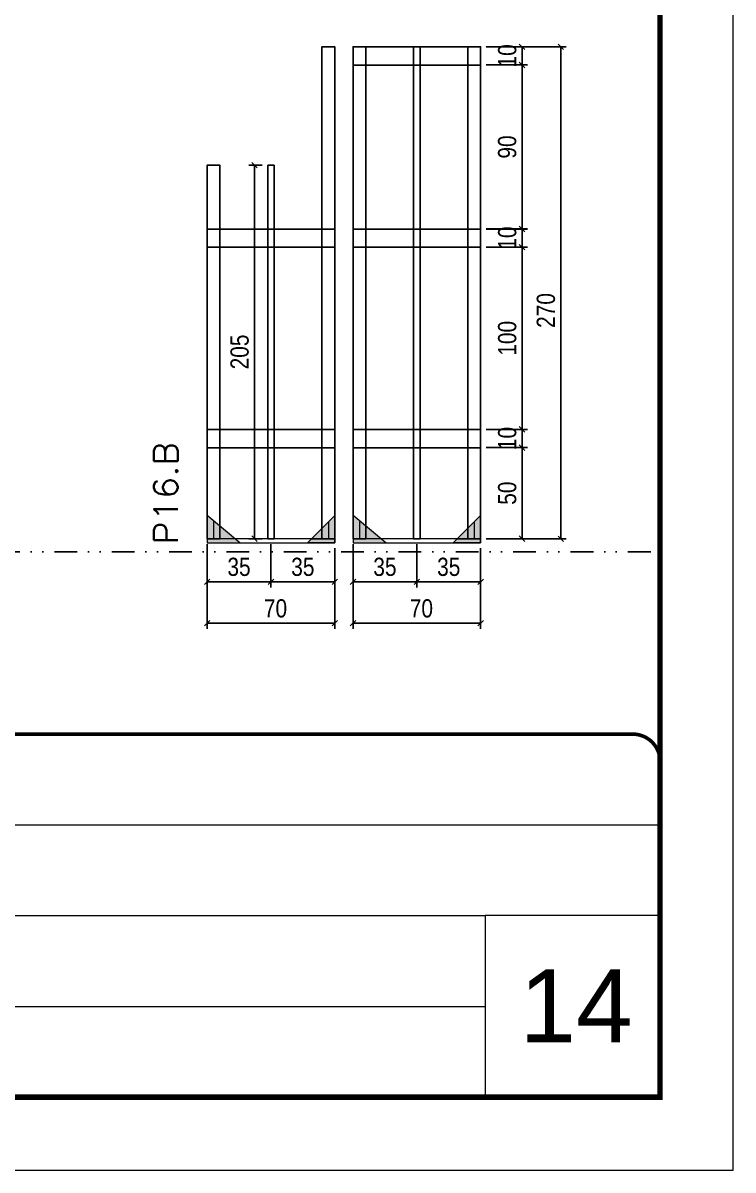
# Model space of a CAD drawing. Extents: x 14400 to 27878, y -21631 to 6985.
# Drawn here: x 17108 to 17497, y 2489 to 3119 of the extents above; entities that cross this region are included whole.
import ezdxf

# ---------------------------------------------------------------- set-up
doc = ezdxf.new("R2010")
doc.units = 0
for name, pattern in [('CONTINUO', [0]), ('DASHED', [0.75, 0.5, -0.25]), ('DIVIDE2', [0.625, 0.25, -0.125, 0, -0.125, 0, -0.125]), ('HIDDEN', [0.375, 0.25, -0.125])]:
    doc.linetypes.add(name, pattern=pattern)
for name, color, linetype, lineweight in [('CARIMBO', 255, 'Continuous', 9), ('Folhas', 255, 'Continuous', 9), ('Madeira', 126, 'Continuous', 18), ('Sarr 2.2x7', 40, 'Continuous', 9), ('SARRAFO DE PRESSAO', 251, 'DASHED', 9), ('Texto Seção', 7, 'Continuous', 15)]:
    doc.layers.add(name, color=color, linetype=linetype, lineweight=lineweight)
for name, color, linetype in [('COTA', 241, 'Continuous'), ('Nível', 160, 'Continuous'), ('SARR_2.2x10', 60, 'Continuous'), ('SARR_3.5x7', 81, 'Continuous'), ('SARR_7x7', 40, 'Continuous')]:
    doc.layers.add(name, color=color, linetype=linetype)
doc.styles.add('ARIAL', font='arial.ttf')
doc.styles.add('COTA TECNICA', font='techl___.ttf', dxfattribs={"height": 10})
doc.styles.add('REGUA-120', font='ROMANS.shx', dxfattribs={"height": 15})
doc.dimstyles.new('PAINEL', dxfattribs={"dimtxt": 10, "dimasz": 3, "dimexe": 3, "dimexo": 3, "dimgap": 3, "dimtad": 1, "dimdec": 1, "dimzin": 12, "dimdsep": 46, "dimtxsty": 'COTA TECNICA', "dimblk1": 'OBLIQUE', "dimblk2": 'OBLIQUE', "dimsah": 1, "dimcen": 0.9, "dimclrd": 4, "dimclre": 4, "dimclrt": 240, "dimadec": 1, "dimazin": 3, "dimtfac": 1, "dimtdec": 1, "dimtmove": 0, "dimatfit": 3, "dimfxl": 1, "dimtolj": 1, "dimtzin": 12, "dimarcsym": 0})

# ---------------------------------------------------------------- blocks, each defined once
blk = doc.blocks.new('9999999999')
at = {"color": 30, "linetype": 'CONTINUO'}
for p, q in [((98564.56, 34379.64), (99583.98, 34379.64)), ((98564.56, 34329.83), (99487.98, 34329.83)), ((99583.98, 34329.83), (99487.98, 34329.83)), ((99487.98, 34329.83), (99487.98, 34230.21)), ((98564.56, 34280.02), (99487.98, 34280.02))]:
    blk.add_line(p, q, dxfattribs=at)
at = {"color": 30, "linetype": 'CONTINUO', "const_width": 2}
blk.add_lwpolyline([(99583.98, 34230.21), (99583.98, 34414.45, 0.414214), (99568.98, 34429.45), (98228.98, 34429.45, 0.414214), (98213.98, 34414.45), (98213.98, 34245.21, 0.414214), (98228.98, 34230.21), (99583.98, 34230.21)], format="xyb", dxfattribs=at)
at = {"layer": 'Folhas'}
blk.add_lwpolyline([(98138.98, 34190.21), (99623.98, 34190.21), (99623.98, 35240.21), (98138.98, 35240.21)], close=True, dxfattribs=at)
at = {"layer": 'Folhas', "color": 30, "const_width": 3}
blk.add_lwpolyline([(98213.98, 34230.21), (99583.98, 34230.21), (99583.98, 35200.21), (98213.98, 35200.21)], close=True, dxfattribs=at)
blk = doc.blocks.new('_Oblique')
at = {"color": 0, "linetype": 'ByBlock', "lineweight": -2}
blk.add_line((-0.5, -0.5), (0.5, 0.5), dxfattribs=at)
blk = doc.blocks.new('*D6343')
at = {"layer": 'COTA', "color": 4, "lineweight": -2, "transparency": 16777216}
for p, q in [((17358.58, 2830.29), (17358.58, 2786.11)), ((17288.58, 2817.29), (17288.58, 2786.11)), ((17358.58, 2789.11), (17288.58, 2789.11))]:
    blk.add_line(p, q, dxfattribs=at)
at = {"layer": 'Defpoints', "color": 0, "transparency": 16777216}
for p in [(17358.58, 2833.29), (17288.58, 2820.29), (17288.58, 2789.11)]:
    blk.add_point(p, dxfattribs=at)
at = {"layer": 'COTA', "color": 4, "lineweight": -2, "transparency": 16777216, "xscale": 3, "yscale": 3, "zscale": 3, "rotation": 180}
blk.add_blockref('_Oblique', (17288.58, 2789.11), dxfattribs=at)
at = {"layer": 'COTA', "color": 4, "lineweight": -2, "transparency": 16777216, "xscale": 3, "yscale": 3, "zscale": 3}
blk.add_blockref('_Oblique', (17358.58, 2789.11), dxfattribs=at)
at = {"layer": 'COTA', "color": 240, "transparency": 16777216, "insert": (17326.08, 2797.21), "char_height": 10, "attachment_point": 5, "style": 'COTA TECNICA'}
blk.add_mtext('\\A1;70', dxfattribs=at)
blk = doc.blocks.new('*D6344')
at = {"layer": 'COTA', "color": 4, "lineweight": -2, "transparency": 16777216}
for p, q in [((17361.58, 2885.49), (17384.28, 2885.49)), ((17381.28, 2835.49), (17381.28, 2885.49)), ((17361.58, 2835.49), (17384.28, 2835.49))]:
    blk.add_line(p, q, dxfattribs=at)
at = {"layer": 'Defpoints', "color": 0, "transparency": 16777216}
for p in [(17358.58, 2885.49), (17381.28, 2885.49), (17358.58, 2835.49)]:
    blk.add_point(p, dxfattribs=at)
at = {"layer": 'COTA', "color": 4, "lineweight": -2, "transparency": 16777216, "xscale": 3, "yscale": 3, "zscale": 3}
for p, rotation in [((17381.28, 2885.49), 90), ((17381.28, 2835.49), 270)]:
    blk.add_blockref('_Oblique', p, dxfattribs=dict(at, rotation=rotation))
at = {"layer": 'COTA', "color": 240, "transparency": 16777216, "insert": (17373.17, 2860.49), "char_height": 10, "attachment_point": 5, "rotation": 90, "style": 'COTA TECNICA'}
blk.add_mtext('\\A1;50', dxfattribs=at)
blk = doc.blocks.new('*D6345')
at = {"layer": 'COTA', "color": 4, "lineweight": -2, "transparency": 16777216}
for p, q in [((17361.58, 2895.49), (17384.28, 2895.49)), ((17381.28, 2885.49), (17381.28, 2895.49)), ((17361.58, 2885.49), (17384.28, 2885.49))]:
    blk.add_line(p, q, dxfattribs=at)
at = {"layer": 'Defpoints', "color": 0, "transparency": 16777216}
for p in [(17358.58, 2895.49), (17381.28, 2895.49), (17358.58, 2885.49)]:
    blk.add_point(p, dxfattribs=at)
at = {"layer": 'COTA', "color": 4, "lineweight": -2, "transparency": 16777216, "xscale": 3, "yscale": 3, "zscale": 3}
for p, rotation in [((17381.28, 2895.49), 90), ((17381.28, 2885.49), 270)]:
    blk.add_blockref('_Oblique', p, dxfattribs=dict(at, rotation=rotation))
at = {"layer": 'COTA', "color": 240, "transparency": 16777216, "insert": (17373.18, 2890.49), "char_height": 10, "attachment_point": 5, "rotation": 90, "style": 'COTA TECNICA'}
blk.add_mtext('\\A1;10', dxfattribs=at)
blk = doc.blocks.new('*D6346')
at = {"layer": 'COTA', "color": 4, "lineweight": -2, "transparency": 16777216}
for p, q in [((17361.58, 2995.49), (17384.28, 2995.49)), ((17381.28, 2895.49), (17381.28, 2995.49)), ((17361.58, 2895.49), (17384.28, 2895.49))]:
    blk.add_line(p, q, dxfattribs=at)
at = {"layer": 'Defpoints', "color": 0, "transparency": 16777216}
for p in [(17358.58, 2995.49), (17381.28, 2995.49), (17358.58, 2895.49)]:
    blk.add_point(p, dxfattribs=at)
at = {"layer": 'COTA', "color": 4, "lineweight": -2, "transparency": 16777216, "xscale": 3, "yscale": 3, "zscale": 3}
for p, rotation in [((17381.28, 2995.49), 90), ((17381.28, 2895.49), 270)]:
    blk.add_blockref('_Oblique', p, dxfattribs=dict(at, rotation=rotation))
at = {"layer": 'COTA', "color": 240, "transparency": 16777216, "insert": (17373.18, 2945.49), "char_height": 10, "attachment_point": 5, "rotation": 90, "style": 'COTA TECNICA'}
blk.add_mtext('\\A1;100', dxfattribs=at)
blk = doc.blocks.new('*D6347')
at = {"layer": 'COTA', "color": 4, "lineweight": -2, "transparency": 16777216}
for p, q in [((17361.58, 3005.49), (17384.28, 3005.49)), ((17381.28, 2995.49), (17381.28, 3005.49)), ((17361.58, 2995.49), (17384.28, 2995.49))]:
    blk.add_line(p, q, dxfattribs=at)
at = {"layer": 'Defpoints', "color": 0, "transparency": 16777216}
for p in [(17358.58, 3005.49), (17381.28, 3005.49), (17358.58, 2995.49)]:
    blk.add_point(p, dxfattribs=at)
at = {"layer": 'COTA', "color": 4, "lineweight": -2, "transparency": 16777216, "xscale": 3, "yscale": 3, "zscale": 3}
for p, rotation in [((17381.28, 3005.49), 90), ((17381.28, 2995.49), 270)]:
    blk.add_blockref('_Oblique', p, dxfattribs=dict(at, rotation=rotation))
at = {"layer": 'COTA', "color": 240, "transparency": 16777216, "insert": (17373.18, 3000.49), "char_height": 10, "attachment_point": 5, "rotation": 90, "style": 'COTA TECNICA'}
blk.add_mtext('\\A1;10', dxfattribs=at)
blk = doc.blocks.new('*D6348')
at = {"layer": 'COTA', "color": 4, "lineweight": -2, "transparency": 16777216}
for p, q in [((17361.58, 3105.45), (17405.5, 3105.45)), ((17402.5, 2835.45), (17402.5, 3105.45)), ((17361.58, 2835.45), (17405.5, 2835.45))]:
    blk.add_line(p, q, dxfattribs=at)
at = {"layer": 'Defpoints', "color": 0, "transparency": 16777216}
for p in [(17358.58, 3105.45), (17402.5, 3105.45), (17358.58, 2835.45)]:
    blk.add_point(p, dxfattribs=at)
at = {"layer": 'COTA', "color": 4, "lineweight": -2, "transparency": 16777216, "xscale": 3, "yscale": 3, "zscale": 3}
for p, rotation in [((17402.5, 3105.45), 90), ((17402.5, 2835.45), 270)]:
    blk.add_blockref('_Oblique', p, dxfattribs=dict(at, rotation=rotation))
at = {"layer": 'COTA', "color": 240, "transparency": 16777216, "insert": (17394.39, 2960.75), "char_height": 10, "attachment_point": 5, "rotation": 90, "style": 'COTA TECNICA'}
blk.add_mtext('\\A1;270', dxfattribs=at)
blk = doc.blocks.new('*D6349')
at = {"layer": 'COTA', "color": 4, "lineweight": -2, "transparency": 16777216}
for p, q in [((17278.58, 2830.29), (17278.58, 2786.11)), ((17208.58, 2817.29), (17208.58, 2786.11)), ((17278.58, 2789.11), (17208.58, 2789.11))]:
    blk.add_line(p, q, dxfattribs=at)
at = {"layer": 'Defpoints', "color": 0, "transparency": 16777216}
for p in [(17278.58, 2833.29), (17208.58, 2820.29), (17208.58, 2789.11)]:
    blk.add_point(p, dxfattribs=at)
at = {"layer": 'COTA', "color": 4, "lineweight": -2, "transparency": 16777216, "xscale": 3, "yscale": 3, "zscale": 3, "rotation": 180}
blk.add_blockref('_Oblique', (17208.58, 2789.11), dxfattribs=at)
at = {"layer": 'COTA', "color": 4, "lineweight": -2, "transparency": 16777216, "xscale": 3, "yscale": 3, "zscale": 3}
blk.add_blockref('_Oblique', (17278.58, 2789.11), dxfattribs=at)
at = {"layer": 'COTA', "color": 240, "transparency": 16777216, "insert": (17246.08, 2797.21), "char_height": 10, "attachment_point": 5, "style": 'COTA TECNICA'}
blk.add_mtext('\\A1;70', dxfattribs=at)
blk = doc.blocks.new('*D6350')
at = {"layer": 'COTA', "color": 4, "lineweight": -2, "transparency": 16777216}
for p, q in [((17208.58, 2832.49), (17208.58, 2808.79)), ((17243.58, 2832.49), (17243.58, 2808.79)), ((17243.58, 2811.79), (17208.58, 2811.79))]:
    blk.add_line(p, q, dxfattribs=at)
at = {"layer": 'Defpoints', "color": 0, "transparency": 16777216}
for p in [(17208.58, 2835.49), (17243.58, 2835.49), (17208.58, 2811.79)]:
    blk.add_point(p, dxfattribs=at)
at = {"layer": 'COTA', "color": 4, "lineweight": -2, "transparency": 16777216, "xscale": 3, "yscale": 3, "zscale": 3, "rotation": 180}
blk.add_blockref('_Oblique', (17208.58, 2811.79), dxfattribs=at)
at = {"layer": 'COTA', "color": 4, "lineweight": -2, "transparency": 16777216, "xscale": 3, "yscale": 3, "zscale": 3}
blk.add_blockref('_Oblique', (17243.58, 2811.79), dxfattribs=at)
at = {"layer": 'COTA', "color": 240, "transparency": 16777216, "insert": (17226.08, 2820), "char_height": 10, "attachment_point": 5, "style": 'COTA TECNICA'}
blk.add_mtext('\\A1;35', dxfattribs=at)
blk = doc.blocks.new('*D6351')
at = {"layer": 'COTA', "color": 4, "lineweight": -2, "transparency": 16777216}
for p, q in [((17361.58, 3095.49), (17384.28, 3095.49)), ((17381.28, 3005.45), (17381.28, 3095.49)), ((17361.58, 3005.45), (17384.28, 3005.45))]:
    blk.add_line(p, q, dxfattribs=at)
at = {"layer": 'Defpoints', "color": 0, "transparency": 16777216}
for p in [(17358.58, 3095.49), (17381.28, 3095.49), (17358.58, 3005.45)]:
    blk.add_point(p, dxfattribs=at)
at = {"layer": 'COTA', "color": 4, "lineweight": -2, "transparency": 16777216, "xscale": 3, "yscale": 3, "zscale": 3}
for p, rotation in [((17381.28, 3095.49), 90), ((17381.28, 3005.45), 270)]:
    blk.add_blockref('_Oblique', p, dxfattribs=dict(at, rotation=rotation))
at = {"layer": 'COTA', "color": 240, "transparency": 16777216, "insert": (17373.15, 3050.47), "char_height": 10, "attachment_point": 5, "rotation": 90, "style": 'COTA TECNICA'}
blk.add_mtext('\\A1;90', dxfattribs=at)
blk = doc.blocks.new('*D6352')
at = {"layer": 'COTA', "color": 4, "lineweight": -2, "transparency": 16777216}
for p, q in [((17361.58, 3105.49), (17384.28, 3105.49)), ((17381.28, 3095.49), (17381.28, 3105.49)), ((17361.58, 3095.49), (17384.28, 3095.49))]:
    blk.add_line(p, q, dxfattribs=at)
at = {"layer": 'Defpoints', "color": 0, "transparency": 16777216}
for p in [(17358.58, 3105.49), (17381.28, 3105.49), (17358.58, 3095.49)]:
    blk.add_point(p, dxfattribs=at)
at = {"layer": 'COTA', "color": 4, "lineweight": -2, "transparency": 16777216, "xscale": 3, "yscale": 3, "zscale": 3}
for p, rotation in [((17381.28, 3105.49), 90), ((17381.28, 3095.49), 270)]:
    blk.add_blockref('_Oblique', p, dxfattribs=dict(at, rotation=rotation))
at = {"layer": 'COTA', "color": 240, "transparency": 16777216, "insert": (17373.18, 3100.49), "char_height": 10, "attachment_point": 5, "rotation": 90, "style": 'COTA TECNICA'}
blk.add_mtext('\\A1;10', dxfattribs=at)
blk = doc.blocks.new('*D6353')
at = {"layer": 'COTA', "color": 4, "lineweight": -2, "transparency": 16777216}
for p, q in [((17288.58, 2832.49), (17288.58, 2808.79)), ((17323.58, 2832.49), (17323.58, 2808.79)), ((17323.58, 2811.79), (17288.58, 2811.79))]:
    blk.add_line(p, q, dxfattribs=at)
at = {"layer": 'Defpoints', "color": 0, "transparency": 16777216}
for p in [(17288.58, 2835.49), (17323.58, 2835.49), (17288.58, 2811.79)]:
    blk.add_point(p, dxfattribs=at)
at = {"layer": 'COTA', "color": 4, "lineweight": -2, "transparency": 16777216, "xscale": 3, "yscale": 3, "zscale": 3, "rotation": 180}
blk.add_blockref('_Oblique', (17288.58, 2811.79), dxfattribs=at)
at = {"layer": 'COTA', "color": 4, "lineweight": -2, "transparency": 16777216, "xscale": 3, "yscale": 3, "zscale": 3}
blk.add_blockref('_Oblique', (17323.58, 2811.79), dxfattribs=at)
at = {"layer": 'COTA', "color": 240, "transparency": 16777216, "insert": (17306.08, 2820), "char_height": 10, "attachment_point": 5, "style": 'COTA TECNICA'}
blk.add_mtext('\\A1;35', dxfattribs=at)
blk = doc.blocks.new('*D6354')
at = {"layer": 'COTA', "color": 4, "lineweight": -2, "transparency": 16777216}
for p, q in [((17243.58, 2832.49), (17243.58, 2808.79)), ((17278.58, 2830.29), (17278.58, 2808.79)), ((17243.58, 2811.79), (17278.58, 2811.79))]:
    blk.add_line(p, q, dxfattribs=at)
at = {"layer": 'Defpoints', "color": 0, "transparency": 16777216}
for p in [(17243.58, 2835.49), (17278.58, 2833.29), (17278.58, 2811.79)]:
    blk.add_point(p, dxfattribs=at)
at = {"layer": 'COTA', "color": 4, "lineweight": -2, "transparency": 16777216, "xscale": 3, "yscale": 3, "zscale": 3, "rotation": 180}
blk.add_blockref('_Oblique', (17243.58, 2811.79), dxfattribs=at)
at = {"layer": 'COTA', "color": 4, "lineweight": -2, "transparency": 16777216, "xscale": 3, "yscale": 3, "zscale": 3}
blk.add_blockref('_Oblique', (17278.58, 2811.79), dxfattribs=at)
at = {"layer": 'COTA', "color": 240, "transparency": 16777216, "insert": (17261.08, 2820), "char_height": 10, "attachment_point": 5, "style": 'COTA TECNICA'}
blk.add_mtext('\\A1;35', dxfattribs=at)
blk = doc.blocks.new('*D6355')
at = {"layer": 'COTA', "color": 4, "lineweight": -2, "transparency": 16777216}
for p, q in [((17323.58, 2832.49), (17323.58, 2808.79)), ((17358.58, 2830.29), (17358.58, 2808.79)), ((17323.58, 2811.79), (17358.58, 2811.79))]:
    blk.add_line(p, q, dxfattribs=at)
at = {"layer": 'Defpoints', "color": 0, "transparency": 16777216}
for p in [(17323.58, 2835.49), (17358.58, 2833.29), (17358.58, 2811.79)]:
    blk.add_point(p, dxfattribs=at)
at = {"layer": 'COTA', "color": 4, "lineweight": -2, "transparency": 16777216, "xscale": 3, "yscale": 3, "zscale": 3, "rotation": 180}
blk.add_blockref('_Oblique', (17323.58, 2811.79), dxfattribs=at)
at = {"layer": 'COTA', "color": 4, "lineweight": -2, "transparency": 16777216, "xscale": 3, "yscale": 3, "zscale": 3}
blk.add_blockref('_Oblique', (17358.58, 2811.79), dxfattribs=at)
at = {"layer": 'COTA', "color": 240, "transparency": 16777216, "insert": (17341.08, 2820), "char_height": 10, "attachment_point": 5, "style": 'COTA TECNICA'}
blk.add_mtext('\\A1;35', dxfattribs=at)
blk = doc.blocks.new('*D6356')
at = {"layer": 'COTA', "color": 4, "lineweight": -2, "transparency": 16777216}
for p, q in [((17238.83, 3040.5), (17231.55, 3040.5)), ((17234.55, 3040.5), (17234.55, 2835.49)), ((17238.83, 2835.49), (17231.55, 2835.49))]:
    blk.add_line(p, q, dxfattribs=at)
at = {"layer": 'Defpoints', "color": 0, "transparency": 16777216}
for p in [(17241.83, 3040.5), (17234.55, 2835.49), (17241.83, 2835.49)]:
    blk.add_point(p, dxfattribs=at)
at = {"layer": 'COTA', "color": 4, "lineweight": -2, "transparency": 16777216, "xscale": 3, "yscale": 3, "zscale": 3}
for p, rotation in [((17234.55, 3040.5), 90), ((17234.55, 2835.49), 270)]:
    blk.add_blockref('_Oblique', p, dxfattribs=dict(at, rotation=rotation))
at = {"layer": 'COTA', "color": 240, "transparency": 16777216, "insert": (17226.44, 2937.99), "char_height": 10, "attachment_point": 5, "rotation": 90, "style": 'COTA TECNICA'}
blk.add_mtext('\\A1;205', dxfattribs=at)

msp = doc.modelspace()

# ---------------------------------------------------------------- hatches: boundary and pattern name
at = {"layer": 'Madeira'}
h = msp.add_hatch(color=252, dxfattribs=at)
h.dxf.hatch_style = 2
h.paths.add_polyline_path([(17208.58, 2848.29), (17208.58, 2833.29), (17226.58, 2833.29)])
h = msp.add_hatch(color=252, dxfattribs=at)
h.dxf.hatch_style = 2
h.paths.add_polyline_path([(17278.58, 2848.29), (17278.58, 2833.29), (17263.58, 2833.29)])
h = msp.add_hatch(color=252, dxfattribs=at)
h.dxf.hatch_style = 2
h.paths.add_polyline_path([(17288.58, 2848.29), (17288.58, 2833.29), (17306.58, 2833.29)])
h = msp.add_hatch(color=252, dxfattribs=at)
h.dxf.hatch_style = 2
h.paths.add_polyline_path([(17358.58, 2848.29), (17358.58, 2833.29), (17343.58, 2833.29)])

# ---------------------------------------------------------------- linework, layer by layer
at = {"layer": 'Madeira', "color": 1, "linetype": 'HIDDEN'}
for p, q in [((17212.08, 2844.79), (17212.08, 2835.49)), ((17212.08, 2844.79), (17212.08, 2835.49)), ((17215.58, 2841.28), (17215.58, 2835.49)), ((17275.08, 2844.79), (17275.08, 2835.49)), ((17275.08, 2844.79), (17275.08, 2835.49)), ((17292.08, 2844.79), (17292.08, 2835.49)), ((17292.08, 2844.79), (17292.08, 2835.49)), ((17295.58, 2841.28), (17295.58, 2835.49)), ((17355.08, 2844.79), (17355.08, 2835.49)), ((17355.08, 2844.79), (17355.08, 2835.49)), ((17218.41, 2835.49), (17208.58, 2835.49)), ((17218.41, 2835.49), (17208.58, 2835.49)), ((17224.38, 2835.49), (17208.58, 2835.49)), ((17265.78, 2835.49), (17278.58, 2835.49)), ((17268.75, 2835.49), (17278.58, 2835.49)), ((17268.75, 2835.49), (17278.58, 2835.49)), ((17298.41, 2835.49), (17288.58, 2835.49)), ((17298.41, 2835.49), (17288.58, 2835.49)), ((17304.38, 2835.49), (17288.58, 2835.49)), ((17345.78, 2835.49), (17358.58, 2835.49)), ((17348.75, 2835.49), (17358.58, 2835.49)), ((17348.75, 2835.49), (17358.58, 2835.49))]:
    msp.add_line(p, q, dxfattribs=at)
at = {"layer": 'Madeira'}
for p, q in [((17208.58, 2835.49), (17208.58, 2833.29)), ((17208.58, 2835.49), (17208.58, 2833.29)), ((17208.58, 2835.49), (17208.58, 2833.29)), ((17288.58, 2835.49), (17288.58, 2833.29)), ((17288.58, 2835.49), (17288.58, 2833.29)), ((17288.58, 2835.49), (17288.58, 2833.29))]:
    msp.add_line(p, q, dxfattribs=at)
at = {"layer": 'Madeira', "color": 0}
for points in [[(17208.58, 2848.29), (17208.58, 2833.29), (17226.58, 2833.29), (17208.58, 2848.29)], [(17278.58, 2848.29), (17278.58, 2833.29), (17263.58, 2833.29), (17278.58, 2848.29)], [(17288.58, 2848.29), (17288.58, 2833.29), (17306.58, 2833.29), (17288.58, 2848.29)], [(17358.58, 2848.29), (17358.58, 2833.29), (17343.58, 2833.29), (17358.58, 2848.29)]]:
    msp.add_lwpolyline(points, dxfattribs=at)
at = {"layer": 'Nível', "color": 4, "linetype": 'DIVIDE2', "ltscale": 50}
msp.add_line((16086.97, 2828.29), (17456.97, 2828.29), dxfattribs=at)
at = {"layer": 'Sarr 2.2x7'}
for points in [[(17278.58, 2835.49), (17208.58, 2835.49), (17208.58, 2833.29), (17278.58, 2833.29)], [(17358.58, 2835.49), (17288.58, 2835.49), (17288.58, 2833.29), (17358.58, 2833.29)]]:
    msp.add_lwpolyline(points, close=True, dxfattribs=at)
at = {"layer": 'SARR_2.2x10'}
for points in [[(17288.58, 3105.45), (17358.58, 3105.45), (17358.58, 3095.45), (17288.58, 3095.45)], [(17208.58, 3005.45), (17278.58, 3005.45), (17278.58, 2995.45), (17208.58, 2995.45)], [(17288.58, 3005.45), (17358.58, 3005.45), (17358.58, 2995.45), (17288.58, 2995.45)], [(17208.58, 2895.45), (17278.58, 2895.45), (17278.58, 2885.45), (17208.58, 2885.45)], [(17288.58, 2895.45), (17358.58, 2895.45), (17358.58, 2885.45), (17288.58, 2885.45)]]:
    msp.add_lwpolyline(points, close=True, dxfattribs=at)
at = {"layer": 'SARR_3.5x7'}
for p, q in [((17321.83, 2835.49), (17321.83, 3105.45)), ((17321.83, 3105.45), (17323.58, 3105.45)), ((17325.33, 3105.45), (17323.58, 3105.45)), ((17325.33, 2835.49), (17325.33, 3105.45)), ((17241.83, 2835.49), (17241.83, 3040.5)), ((17241.83, 3040.5), (17243.58, 3040.5)), ((17245.33, 3040.5), (17243.58, 3040.5)), ((17245.33, 2835.49), (17245.33, 3040.5)), ((17241.83, 2835.49), (17243.58, 2835.49)), ((17245.33, 2835.49), (17243.58, 2835.49)), ((17321.83, 2835.49), (17323.58, 2835.49)), ((17325.33, 2835.49), (17323.58, 2835.49))]:
    msp.add_line(p, q, dxfattribs=at)
at = {"layer": 'SARR_7x7'}
for points in [[(17271.58, 2835.49), (17278.58, 2835.49), (17278.58, 3105.45), (17271.58, 3105.45)], [(17288.58, 2835.49), (17295.58, 2835.49), (17295.58, 3105.45), (17288.58, 3105.45)], [(17351.58, 2835.49), (17358.58, 2835.49), (17358.58, 3105.45), (17351.58, 3105.45)], [(17208.58, 2835.49), (17215.58, 2835.49), (17215.58, 3040.5), (17208.58, 3040.5)]]:
    msp.add_lwpolyline(points, close=True, dxfattribs=at)

# ---------------------------------------------------------------- block references
at = {"layer": 'SARRAFO DE PRESSAO', "color": 6, "linetype": 'ByBlock'}
msp.add_blockref('9999999999', (-82127.01, -31701.2), dxfattribs=at)

# ---------------------------------------------------------------- texts
at = {"layer": 'CARIMBO', "style": 'ARIAL'}
msp.add_text('14', height=40, dxfattribs=at).set_placement((17379.83, 2559.15))
at = {"layer": 'Texto Seção', "style": 'REGUA-120', "width": 1.1}
msp.add_text('P16.B', height=13, rotation=90, dxfattribs=at).set_placement((17192.44, 2832.17))

# ---------------------------------------------------------------- dimensions: what is measured, and where the dimension line sits
at = {"layer": 'COTA'}
for base, p1, p2, angle, picture, middle in [((17381.28, 3105.49), (17358.58, 3095.49), (17358.58, 3105.49), 90, '*D6352', (17381.28, 3100.49)), ((17402.5, 3105.45), (17358.58, 2835.45), (17358.58, 3105.45), 90, '*D6348', (17402.5, 2960.75)), ((17381.28, 3005.49), (17358.58, 2995.49), (17358.58, 3005.49), 90, '*D6347', (17381.28, 3000.49)), ((17381.28, 2895.49), (17358.58, 2885.49), (17358.58, 2895.49), 90, '*D6345', (17381.28, 2890.49)), ((17208.58, 2789.11), (17278.58, 2833.29), (17208.58, 2820.29), 180, '*D6349', (17246.08, 2789.11)), ((17288.58, 2789.11), (17358.58, 2833.29), (17288.58, 2820.29), 180, '*D6343', (17326.08, 2789.11))]:
    dim = msp.add_linear_dim(base=base, p1=p1, p2=p2, angle=angle, dimstyle='PAINEL', override={"dimtmove": 1}, dxfattribs=at)
    dim.commit()
    dim.dimension.update_dxf_attribs({"geometry": picture, "text_midpoint": middle, "dimtype": 160})
for base, p1, p2, angle, picture, middle in [((17381.28, 3095.49), (17358.58, 3005.45), (17358.58, 3095.49), 90, '*D6351', (17373.15, 3050.47)), ((17381.28, 2995.49), (17358.58, 2895.49), (17358.58, 2995.49), 90, '*D6346', (17373.18, 2945.49)), ((17381.28, 2885.49), (17358.58, 2835.49), (17358.58, 2885.49), 90, '*D6344', (17373.17, 2860.49)), ((17208.58, 2811.79), (17243.58, 2835.49), (17208.58, 2835.49), 180, '*D6350', (17226.08, 2820)), ((17288.58, 2811.79), (17323.58, 2835.49), (17288.58, 2835.49), 180, '*D6353', (17306.08, 2820))]:
    dim = msp.add_linear_dim(base=base, p1=p1, p2=p2, angle=angle, dimstyle='PAINEL', override={"dimtmove": 1}, dxfattribs=at)
    dim.commit()
    dim.dimension.update_dxf_attribs({"geometry": picture, "text_midpoint": middle})
dim = msp.add_linear_dim(base=(17234.55, 2835.49), p1=(17241.83, 3040.5), p2=(17241.83, 2835.49), angle=90, dimstyle='PAINEL', dxfattribs=at)
dim.commit()
dim.dimension.update_dxf_attribs({"geometry": '*D6356', "text_midpoint": (17226.44, 2937.99)})
for base, p1, p2, picture, middle in [((17278.58, 2811.79), (17243.58, 2835.49), (17278.58, 2833.29), '*D6354', (17261.08, 2820)), ((17358.58, 2811.79), (17323.58, 2835.49), (17358.58, 2833.29), '*D6355', (17341.08, 2820))]:
    dim = msp.add_linear_dim(base=base, p1=p1, p2=p2, dimstyle='PAINEL', dxfattribs=at)
    dim.commit()
    dim.dimension.update_dxf_attribs({"geometry": picture, "text_midpoint": middle})

doc.saveas('drawing.dxf')
